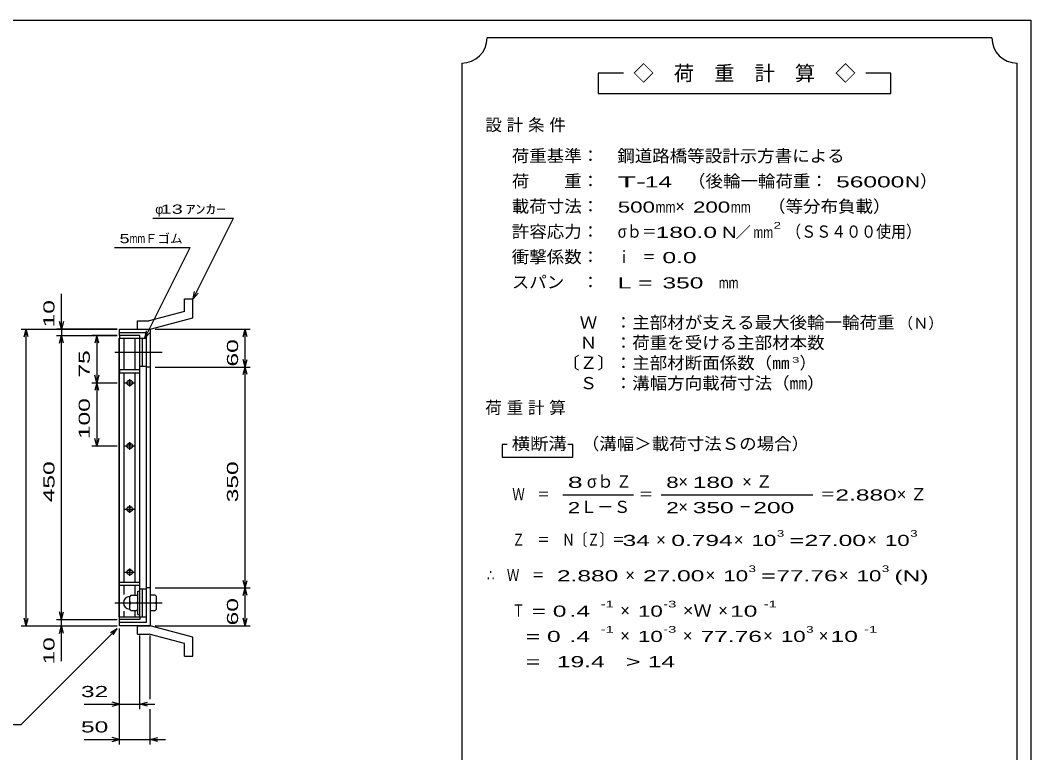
# Model space of a CAD drawing. Units: millimetres, scale not verified. Extents: x -1456 to 1385, y -1026 to 843.
# Drawn here: x -216 to 1385, y -318 to 843 of the extents above; entities that cross this region are included whole.
import ezdxf
from ezdxf.enums import TextEntityAlignment as Align

# ---------------------------------------------------------------- set-up
doc = ezdxf.new("R2010")
doc.units = ezdxf.units.MM
doc.header["$LTSCALE"] = 8
doc.linetypes.add('CHAIN', pattern=[18.5, 12, -1.5, 3.5, -1.5])
for name, color, linetype, lineweight in [('0_2', 150, 'Continuous', 25), ('16', 3, 'Continuous', 25), ('19', 6, 'Continuous', 25), ('22', 4, 'Continuous', 25), ('24', 2, 'Continuous', 25)]:
    doc.layers.add(name, color=color, linetype=linetype, lineweight=lineweight)
doc.styles.add('ベクトル', font='')
doc.styles.get('ベクトル').set_extended_font_data('ベクトル')

msp = doc.modelspace()

# ---------------------------------------------------------------- linework, layer by layer
at = {"layer": '0_2'}
for p, q in [((-1383.2, 842.8), (1384.8, 842.8)), ((1384.8, 842.8), (1384.8, -917.2))]:
    msp.add_line(p, q, dxfattribs=at)
at = {"layer": '16'}
for p, q in [((-59.7, -102), (-59.7, 339)), ((-59.7, 339), (-59, 339)), ((-27, 343.5), (-59, 343.5)), ((-59, 343.5), (-59, 339)), ((-59, 339), (-27, 339)), ((-59, -102), (-59, 339)), ((-59, 339), (-27, 339)), ((-51.5, 289), (-51.5, 339)), ((-34.5, 289), (-34.5, 339)), ((-27, 339), (-27, 343.5)), ((-27, -102), (-27, 339)), ((-27, 339), (-22.5, 339)), ((-22.5, 295), (-22.5, 339)), ((-22.5, 339), (-16.5, 339)), ((-16.5, 295), (-16.5, 339)), ((-59, 289), (-59, 284.5)), ((-27, 289), (-59, 289)), ((-27, 295), (-22.5, 295)), ((-27, 284.5), (-27, 289)), ((-22.5, 295), (-16.5, 295)), ((-59, 284.5), (-27, 284.5)), ((-51.5, -47.5), (-51.5, 284.5)), ((-43, 262.5), (-43, 274.5)), ((-34.5, -47.5), (-34.5, 284.5)), ((-51, 268.5), (-35, 268.5)), ((-45, 271.5), (-41, 271.5)), ((-45, 265.5), (-41, 265.5)), ((-51, 168.5), (-35, 168.5)), ((-45, 171.5), (-41, 171.5)), ((-45, 165.5), (-41, 165.5)), ((-43, 162.5), (-43, 174.5)), ((-51, 68.5), (-35, 68.5)), ((-45, 71.5), (-41, 71.5)), ((-45, 65.5), (-41, 65.5)), ((-43, 62.5), (-43, 74.5)), ((-51, -31.5), (-35, -31.5)), ((-45, -28.5), (-41, -28.5)), ((-43, -37.5), (-43, -25.5)), ((-59, -52), (-59, -47.5)), ((-59, -47.5), (-27, -47.5)), ((-45, -34.5), (-41, -34.5)), ((-27, -52), (-27, -47.5)), ((-59, -52), (-27, -52)), ((-51.5, -67), (-51.5, -52)), ((-34.5, -67), (-34.5, -52)), ((-30, -98.5), (-30, -61.5)), ((-30, -61.5), (-27, -61.5)), ((-27, -58), (-22.5, -58)), ((-27, -98.5), (-27, -61.5)), ((-22.5, -102), (-22.5, -58)), ((-22.5, -58), (-16.5, -58)), ((-16.5, -102), (-16.5, -58)), ((-41, -68), (-43, -70)), ((-43, -90), (-43, -70)), ((-41, -80), (-43, -78)), ((-41, -80), (-43, -82)), ((-41, -68), (-32, -68)), ((-41, -80), (-32, -80)), ((-30, -70), (-32, -68)), ((-32, -80), (-30, -78)), ((-30, -82), (-32, -80)), ((-51.5, -102), (-51.5, -93)), ((-41, -92), (-43, -90)), ((-41, -92), (-32, -92)), ((-34.5, -102), (-34.5, -93)), ((-32, -92), (-30, -90)), ((-59.7, -102), (-59, -102)), ((-59, -102), (-27, -102)), ((-59, -106.5), (-59, -102)), ((-59, -102), (-27, -102)), ((-27, -106.5), (-59, -106.5)), ((-30, -98.5), (-27, -98.5)), ((-27, -102), (-27, -106.5)), ((-27, -102), (-22.5, -102)), ((-22.5, -102), (-16.5, -102))]:
    msp.add_line(p, q, dxfattribs=at)
at = {"layer": '16', "linetype": 'CHAIN'}
for p, q in [((-66.6, 317), (8.4, 317)), ((-66.6, -80), (8.4, -80))]:
    msp.add_line(p, q, dxfattribs=at)
at = {"layer": '16'}
for centre, radius, start, end in [((-43, 268.5), 4, 46.6, 133.4), ((-45, 268.5), 3, 90, 270), ((-43, 268.5), 4, 226.6, 313.4), ((-41, 268.5), 3, 270, 90), ((-45, 168.5), 3, 90, 270), ((-43, 168.5), 4, 46.6, 133.4), ((-43, 168.5), 4, 226.6, 313.4), ((-41, 168.5), 3, 270, 90), ((-45, 68.5), 3, 90, 270), ((-43, 68.5), 4, 46.6, 133.4), ((-43, 68.5), 4, 226.6, 313.4), ((-41, 68.5), 3, 270, 90), ((-45, -31.5), 3, 90, 270), ((-43, -31.5), 4, 46.6, 133.4), ((-41, -31.5), 3, 270, 90), ((-43, -31.5), 4, 226.6, 313.4), ((-43, -80), 10, 90, 270)]:
    msp.add_arc(centre, radius, start, end, dxfattribs=at)
at = {"layer": '19'}
for p, q in [((44.1, 401.6), (57.1, 401.6)), ((44.1, 381.6), (44.1, 401.6)), ((57.1, 371.6), (57.1, 401.6)), ((44.1, 381.6), (-12.2, 366.5)), ((-10.5, 353.5), (57.1, 371.6)), ((-59, 343.5), (-59, 353.5)), ((-59, 353.5), (-10.5, 353.5)), ((-30.5, 366.5), (-12.2, 366.5)), ((-30.5, 353.5), (-30.5, 366.5)), ((-30.5, 353.5), (-10.5, 353.5)), ((-10.5, 353.5), (-10.5, -116.5)), ((-16.5, 347.5), (-59, 347.5)), ((-16.5, -110.5), (-16.5, 347.5)), ((-10.5, 293.5), (-16.5, 293.5)), ((-10.5, -56.5), (-16.5, -56.5)), ((-2.5, -68), (-10.5, -68)), ((-10.5, -68), (-10.5, -92)), ((-10.5, -80), (-2.5, -80)), ((-0.5, -70), (-2.5, -68)), ((-0.5, -78), (-2.5, -80)), ((-2.5, -80), (-0.5, -82)), ((-0.5, -90), (-0.5, -70)), ((-10.5, -92), (-2.5, -92)), ((-2.5, -92), (-0.5, -90)), ((-59, -116.5), (-59, -106.5)), ((-59, -110.5), (-16.5, -110.5)), ((-10.5, -116.5), (-59, -116.5)), ((-30.5, -116.5), (-10.5, -116.5)), ((-30.5, -129.5), (-30.5, -116.5)), ((57.1, -134.6), (-10.5, -116.5)), ((-30.5, -129.5), (-12.2, -129.5)), ((44.1, -144.6), (-12.2, -129.5)), ((57.1, -164.6), (57.1, -134.6)), ((44.1, -164.6), (44.1, -144.6)), ((44.1, -164.6), (57.1, -164.6))]:
    msp.add_line(p, q, dxfattribs=at)
at = {"layer": '22'}
for p, q in [((-6.5, 529.5), (121.5, 529.5)), ((57.5, 401.5), (121.5, 529.5)), ((-67, 483), (53, 483)), ((-19, 339), (53, 483)), ((-151, 353.5), (-151, 409.5)), ((57.5, 401.5), (59.9, 413.2)), ((57.5, 401.5), (65.5, 410.3)), ((-215, 353.5), (-63, 353.5)), ((-210.2, 341.5), (-207, 353.5)), ((-203.8, 341.5), (-207, 353.5)), ((-207, -116.5), (-207, 353.5)), ((-63, 353.5), (-159, 353.5)), ((-151, 353.5), (-154.2, 365.5)), ((-147.8, 365.5), (-151, 353.5)), ((-151, 353.5), (-151, 343.5)), ((-2.5, 353.5), (147.9, 353.5)), ((136.7, 341.5), (139.9, 353.5)), ((143.1, 341.5), (139.9, 353.5)), ((139.9, 293.5), (139.9, 353.5)), ((-159, 343.5), (-63, 343.5)), ((-154.2, 331.5), (-151, 343.5)), ((-147.8, 331.5), (-151, 343.5)), ((-151, -106.5), (-151, 343.5)), ((-63, 343.5), (-103, 343.5)), ((-95, 343.5), (-98.2, 331.5)), ((-91.8, 331.5), (-95, 343.5)), ((-95, 343.5), (-95, 268.5)), ((-19, 339), (-16.6, 350.7)), ((-19, 339), (-11, 347.8)), ((139.9, 293.5), (136.7, 305.5)), ((139.9, 293.5), (143.1, 305.5)), ((-2.5, 293.5), (147.9, 293.5)), ((136.7, 281.5), (139.9, 293.5)), ((143.1, 281.5), (139.9, 293.5)), ((139.9, -56.5), (139.9, 293.5)), ((-95, 268.5), (-98.2, 280.5)), ((-91.8, 280.5), (-95, 268.5)), ((-103, 268.5), (-63, 268.5)), ((-95, 268.5), (-98.2, 256.5)), ((-91.8, 256.5), (-95, 268.5)), ((-95, 268.5), (-95, 168.5)), ((-95, 168.5), (-98.2, 180.5)), ((-91.8, 180.5), (-95, 168.5)), ((-103, 168.5), (-63, 168.5)), ((139.9, -56.5), (136.7, -44.5)), ((139.9, -56.5), (143.1, -44.5)), ((-2.5, -56.5), (147.9, -56.5)), ((136.7, -68.5), (139.9, -56.5)), ((143.1, -68.5), (139.9, -56.5)), ((139.9, -116.5), (139.9, -56.5)), ((-151, -106.5), (-154.2, -94.5)), ((-151, -106.5), (-147.8, -94.5)), ((-207, -116.5), (-210.2, -104.5)), ((-207, -116.5), (-203.8, -104.5)), ((-159, -106.5), (-63, -106.5)), ((-151, -116.5), (-151, -106.5)), ((139.9, -116.5), (136.7, -104.5)), ((139.9, -116.5), (143.1, -104.5)), ((-215, -116.5), (-63, -116.5)), ((-215, -272.5), (-63, -120.5)), ((-159, -116.5), (-63, -116.5)), ((-154.2, -128.5), (-151, -116.5)), ((-147.8, -128.5), (-151, -116.5)), ((-151, -172.5), (-151, -116.5)), ((-73.4, -126.9), (-63, -120.5)), ((-69.4, -130.9), (-63, -120.5)), ((-59, -248.5), (-59, -120.5)), ((-59, -304.5), (-59, -120.5)), ((-2.5, -116.5), (147.9, -116.5)), ((-27, -248.5), (-27, -131.9)), ((-10.5, -232.5), (-10.5, -131.9)), ((-59, -240.5), (-71, -237.3)), ((-27, -240.5), (-15, -237.3)), ((-115, -240.5), (-59, -240.5)), ((-71, -243.7), (-59, -240.5)), ((-59, -240.5), (-27, -240.5)), ((-15, -243.7), (-27, -240.5)), ((-27, -240.5), (-3, -240.5)), ((-10.5, -304.5), (-10.5, -248.5)), ((-375, -272.5), (-215, -272.5)), ((-115, -296.5), (-59, -296.5)), ((-59, -296.5), (-71, -293.3)), ((-71, -299.7), (-59, -296.5)), ((-59, -296.5), (-10.5, -296.5)), ((-10.5, -296.5), (1.5, -293.3)), ((1.5, -299.7), (-10.5, -296.5)), ((-10.5, -296.5), (13.5, -296.5))]:
    msp.add_line(p, q, dxfattribs=at)
at = {"layer": '24', "color": 4}
for p, q in [((1323.2, 814.8), (523.2, 814.8)), ((483.2, 774.8), (483.2, -465.2)), ((1363.2, -465.2), (1363.2, 774.8)), ((739.2, 758.8), (699.2, 758.8)), ((699.2, 758.8), (699.2, 726.8)), ((1163.2, 758.8), (1123.2, 758.8)), ((1163.2, 726.8), (1163.2, 758.8)), ((699.2, 726.8), (1163.2, 726.8)), ((555.2, 170.8), (547.2, 170.8)), ((547.2, 170.8), (547.2, 150.8)), ((659.2, 170.8), (651.2, 170.8)), ((659.2, 150.8), (659.2, 170.8)), ((547.2, 150.8), (659.2, 150.8)), ((643.2, 90.8), (755.2, 90.8)), ((799.2, 90.8), (1039.2, 90.8))]:
    msp.add_line(p, q, dxfattribs=at)
for centre, start, end in [((483.2, 814.8), 270, 0), ((1363.2, 814.8), 180, 270)]:
    msp.add_arc(centre, 40, start, end, dxfattribs=at)

# ---------------------------------------------------------------- texts
at = {"layer": '22', "color": 2, "style": 'ベクトル'}
for s, height, p in [('φ', 14.7, (-2.5, 543.5)), ('Ｆゴム', 14.66, (-19, 497))]:
    msp.add_text(s, height=height, dxfattribs=at).set_placement(p, align=Align.MIDDLE_LEFT)
for s, height, width, p in [(' 13 ', 14.66, 1.6, (-2.5, 543.5)), ('ｱﾝｶｰ', 14.66, 1.6, (45.5, 543.5)), ('5', 14.7, 1.45, (-59, 497)), ('mm', 14.66, 0.75, (-43, 497)), (' 32 ', 17.6, 1.65, (-131, -220.5)), (' 50 ', 17.6, 1.65, (-131, -276.5))]:
    msp.add_text(s, height=height, dxfattribs=dict(at, width=width)).set_placement(p, align=Align.MIDDLE_LEFT)
at = {"layer": '22', "color": 2, "style": 'ベクトル', "width": 1.65}
for s, p in [(' 10 ', (-171, 345.5)), (' 60 ', (119.9, 283.5)), (' 75 ', (-115, 266)), (' 100 ', (-115, 168.5)), (' 450 ', (-171, 68.5)), (' 350 ', (119.9, 68.5)), (' 60 ', (119.9, -126.5)), (' 10 ', (-171, -188.5))]:
    msp.add_text(s, height=17.6, rotation=90, dxfattribs=at).set_placement(p, align=Align.MIDDLE_LEFT)
at = {"layer": '24', "style": 'ベクトル'}
for s, height, p in [('◇\u3000荷\u3000重\u3000計\u3000算\u3000◇', 23.46, (755.2, 758.8)), ('）', 19.4, (1209.6, 588)), ('×', 19.4, (821.6, 548)), ('／', 17.6, (917.2, 506.8)), ('（Ｎ）', 17.6, (1174.4, 362.8)), ('）', 19.4, (1018.4, 300)), ('σｂ', 19.35, (681.6, 112)), ('×', 19.4, (826.4, 112)), ('Ｌ－Ｓ', 19.35, (671.2, 72)), ('×', 19.4, (826.4, 72)), ('×', 19.4, (791.2, 20)), ('×', 19.4, (914.4, 20)), ('×', 19.4, (1125.6, 20)), ('×', 19.4, (742.4, -36)), ('×', 19.4, (869.6, -36)), ('×', 19.4, (1080.8, -36)), ('×', 19.4, (734.4, -92)), ('×', 19.4, (889.6, -92)), ('×', 19.4, (734.4, -132)), ('×', 19.4, (833.6, -132)), ('×', 19.4, (960.8, -132)), ('×', 19.4, (1048.8, -132))]:
    msp.add_text(s, height=height, dxfattribs=at).set_placement(p, align=Align.MIDDLE_LEFT)
for s, height, width, p in [('荷重基準：\u3000', 19.35, 1.05, (562.4, 628)), ('鋼道路橋等設計示方書による', 19.35, 1.05, (729.6, 628)), ('荷\u3000\u3000重：\u3000', 19.35, 1.05, (562.4, 588)), ('T-', 17.6, 2, (730.4, 586.8)), (' 14 ', 17.6, 1.65, (762.4, 586.8)), ('（後輪一輪荷重：', 19.35, 1.05, (841.6, 588)), (' 56000', 17.6, 1.65, (1065.6, 586.8)), ('N', 17.6, 1.4, (1185.6, 586.8)), ('載荷寸法：\u3000', 19.35, 1.05, (562.4, 548)), ('\u3000（等分布負載）', 19.35, 1.05, (940.8, 548)), ('500', 17.6, 1.5, (730.4, 546.8)), ('mm', 17.6, 0.8, (790.4, 546.8)), ('200', 17.6, 1.5, (849.6, 546.8)), ('mm', 17.6, 0.8, (909.6, 546.8)), ('許容応力：\u3000', 19.35, 1.05, (562.4, 508)), ('σｂ＝', 19.35, 0.9, (730.4, 508)), ('180.0', 17.6, 1.65, (790.4, 506.8)), ('N', 17.6, 1.4, (895.2, 506.8)), ('2', 10.6, 1.5, (977.2, 518)), ('（ＳＳ４００使用）', 19.35, 0.9, (997.2, 508)), ('mm', 17.6, 0.8, (945.2, 506.8)), ('衝撃係数：\u3000', 19.35, 1.05, (562.4, 468)), ('ｉ\u3000＝', 19.35, 0.75, (730.4, 468)), (' 0.0', 17.6, 1.65, (790.4, 466.8)), ('スパン\u3000：\u3000', 19.35, 1.05, (562.4, 428)), ('L =', 17.6, 1.65, (730.4, 426.8)), (' 350 ', 17.6, 1.65, (790.4, 426.8)), ('mm', 17.6, 0.8, (890.4, 426.8)), ('\u3000Ｗ\u3000：主部材が支える最大後輪一輪荷重', 19.35, 1.05, (642.4, 364)), ('\u3000Ｎ\u3000：荷重を受ける主部材本数', 19.35, 1.05, (642.4, 332)), ('〔Ｚ〕：主部材断面係数（㎜', 19.35, 1.05, (642.4, 300)), ('3', 8.8, 1.8, (1006.4, 304.8)), ('\u3000Ｓ\u3000：溝幅方向載荷寸法（㎜）', 19.35, 1.05, (642.4, 268)), ('横断溝', 19.35, 1.1, (562.4, 172)), ('\u3000（溝幅＞載荷寸法Ｓの場合）', 19.35, 1.05, (645.6, 172)), ('8', 17.6, 1.8, (651.2, 110.8)), ('Ｚ', 19.4, 0.9, (728, 112)), ('8', 17.6, 1.5, (807.2, 110.8)), (' 180 ', 17.6, 1.65, (838.4, 110.8)), ('Ｗ\u3000＝', 19.35, 0.75, (563.2, 92)), ('＝', 19.4, 0.9, (763.2, 92)), ('＝', 19.4, 0.9, (1051.2, 92)), ('2.880', 17.6, 1.65, (1075.2, 90.8)), ('2', 17.6, 1.5, (651.2, 70.8)), ('2', 17.6, 1.5, (807.2, 70.8)), (' 350 ', 17.6, 1.65, (838.4, 70.8)), ('－', 19.4, 0.75, (922.4, 72)), (' 200 ', 17.6, 1.65, (934.4, 70.8)), ('Ｚ\u3000＝\u3000Ｎ〔Ｚ〕＝', 19.35, 0.75, (563.2, 20)), ('3', 10.6, 1.5, (982.4, 30)), ('3', 10.6, 1.5, (1193.6, 30)), (' 34 ', 17.6, 1.65, (727.2, 18.8)), ('0.794', 17.6, 1.65, (815.2, 18.8)), ('10', 17.6, 1.5, (942.4, 18.8)), ('=', 17.6, 1.7, (1002.4, 18.8)), ('27.00', 17.6, 1.65, (1026.4, 18.8)), ('10', 17.6, 1.5, (1153.6, 18.8)), ('∴\u3000Ｗ\u3000＝', 19.35, 0.75, (523.2, -36)), (' 2.880', 17.6, 1.65, (623.2, -37.2)), ('27.00', 17.6, 1.65, (770.4, -37.2)), ('10', 17.6, 1.5, (897.6, -37.2)), ('3', 10.6, 1.5, (937.6, -26)), ('77.76', 17.6, 1.65, (981.6, -37.2)), ('10', 17.6, 1.5, (1108.8, -37.2)), ('3', 10.6, 1.5, (1148.8, -26)), ('(N)', 17.6, 1.65, (1168.8, -37.2)), ('=', 17.6, 1.7, (957.6, -37.2)), ('-1', 10.56, 1.65, (703.2, -82)), ('-3', 10.56, 1.65, (802.4, -82)), ('-1', 10.56, 1.65, (961.6, -82)), ('Ｔ', 19.4, 0.75, (563.2, -92)), (' = 0', 17.6, 1.65, (583.2, -93.2)), (' .4 ', 17.6, 1.65, (643.2, -93.2)), ('10', 17.6, 1.5, (762.4, -93.2)), ('×Ｗ', 19.35, 1.1, (833.6, -92)), (' 10 ', 17.6, 1.65, (897.6, -93.2)), ('  = 0', 17.6, 1.65, (563.2, -133.2)), (' .4 ', 17.6, 1.65, (643.2, -133.2)), ('-1', 10.56, 1.65, (703.2, -122)), ('10', 17.6, 1.5, (762.4, -133.2)), ('-3', 10.56, 1.65, (802.4, -122)), ('77.76', 17.6, 1.65, (861.6, -133.2)), ('10', 17.6, 1.5, (988.8, -133.2)), ('3', 10.6, 1.5, (1028.8, -122)), (' 10 ', 17.6, 1.65, (1056.8, -133.2)), ('-1', 10.56, 1.65, (1120.8, -122)), ('  =', 17.6, 1.65, (563.2, -173.2)), (' 19.4', 17.6, 1.65, (623.2, -173.2)), ('>', 17.6, 1.7, (743.2, -173.2)), (' 14 ', 17.6, 1.65, (767.2, -173.2))]:
    msp.add_text(s, height=height, dxfattribs=dict(at, width=width)).set_placement(p, align=Align.MIDDLE_LEFT)
at = {"layer": '24', "char_height": 19.35, "attachment_point": 4, "style": 'ベクトル'}
for s, insert in [('\\T1.28;設計条件', (520.4, 676)), ('\\T1.28;荷重計算', (520.4, 228)), ('\\T1.42;×Ｚ', (927.6, 112)), ('\\T1.42;×Ｚ', (1172.4, 92))]:
    msp.add_mtext(s, dxfattribs=dict(at, insert=insert))

doc.saveas('drawing.dxf')
